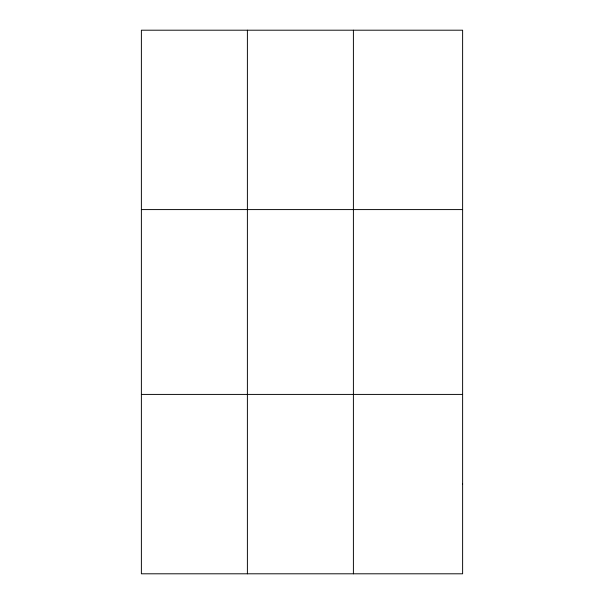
<?xml version="1.0" encoding="UTF-8"?>
<svg xmlns="http://www.w3.org/2000/svg" width="604" height="604" viewBox="0 0 604 604"><rect width="100%" height="100%" fill="white"/><g stroke="black" fill="none" stroke-linecap="round" stroke-linejoin="round"><path stroke-width="0.91" d="M247.391 573.8L247.391 30.2M353.4 573.8L353.4 30.2M141.381 209.588L462.619 209.588M141.381 394.412L462.619 394.412M462.619 484.106L462.619 573.8L141.381 573.8L141.381 30.2L462.619 30.2L462.619 484.106"/></g></svg>
